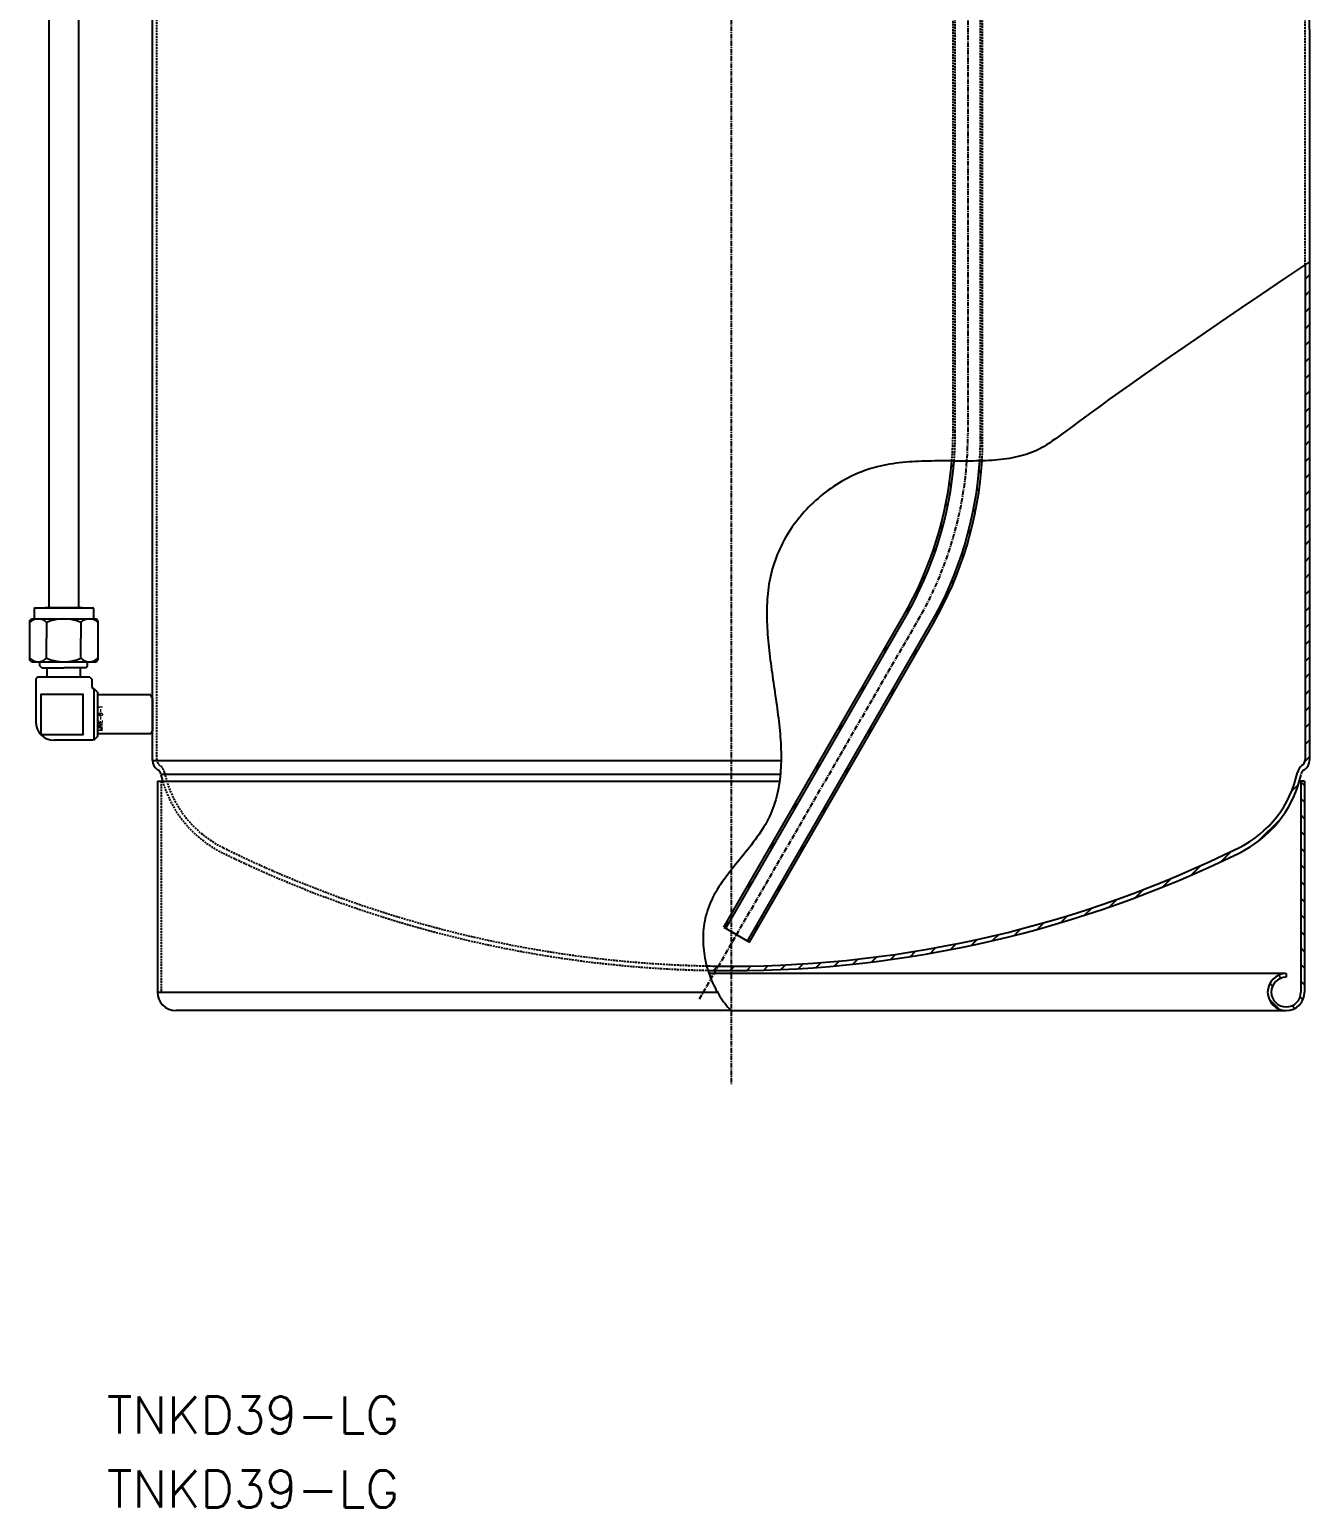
# Model space of a CAD drawing. Extents: x -190 to 176, y -982 to 176.
# Drawn here: x -189.5 to 156.3, y -982.2 to -583 of the extents above; entities that cross this region are included whole.
import ezdxf

# ---------------------------------------------------------------- set-up
doc = ezdxf.new("R2010")
doc.units = 0
doc.linetypes.add('CENTER', pattern=[2, 1.25, -0.25, 0.25, -0.25])
doc.linetypes.add('DASHED', pattern=[0.75, 0.5, -0.25])
doc.layers.get('0').update_dxf_attribs({"linetype": 'CONTINUOUS'})
doc.layers.add('CENTER', color=1, linetype='CENTER')
doc.styles.get("Standard").update_dxf_attribs({"font": 'txt.shx', "bigfont": 'bigfont.shx'})

# ---------------------------------------------------------------- blocks, each defined once
blk = doc.blocks.new('*U2')
at = {"color": 7, "linetype": 'CONTINUOUS'}
blk.add_text('MWE-8-1', height=1, rotation=90, dxfattribs=at).set_placement((-169.83, -772.4))
blk = doc.blocks.new('*X3')
at = {"color": 0, "linetype": 'CONTINUOUS'}
for p, q in [((155.1, -650.41), (156.3, -649.21)), ((155.1, -654.9), (156.3, -653.7)), ((155.1, -659.39), (156.3, -658.19)), ((155.1, -663.88), (156.3, -662.68)), ((155.1, -668.37), (156.3, -667.17)), ((155.1, -672.86), (156.3, -671.66)), ((155.1, -677.35), (156.3, -676.15)), ((155.1, -681.84), (156.3, -680.64)), ((155.1, -686.33), (156.3, -685.13)), ((155.1, -690.82), (156.3, -689.62)), ((155.1, -695.31), (156.3, -694.11)), ((155.1, -699.8), (156.3, -698.6)), ((155.1, -704.29), (156.3, -703.09)), ((155.1, -708.78), (156.3, -707.58)), ((155.1, -713.27), (156.3, -712.07)), ((155.1, -717.76), (156.3, -716.56)), ((155.1, -722.25), (156.3, -721.05)), ((155.1, -726.74), (156.3, -725.54)), ((155.1, -731.23), (156.3, -730.03)), ((155.1, -735.72), (156.3, -734.52)), ((155.1, -740.21), (156.3, -739.01)), ((155.1, -744.7), (156.3, -743.5)), ((155.1, -749.19), (156.3, -747.99)), ((155.1, -753.68), (156.3, -752.48)), ((155.1, -758.17), (156.3, -756.97)), ((155.1, -762.66), (156.3, -761.46)), ((155.1, -767.15), (156.3, -765.95)), ((155.1, -771.64), (156.3, -770.44)), ((155.1, -776.13), (156.3, -774.93)), ((155.04, -780.68), (156.3, -779.42)), ((151.49, -788.72), (153.31, -786.91)), ((142.44, -802.26), (148.44, -796.27)), ((132.47, -807.74), (135.25, -804.96)), ((124.3, -811.43), (126.84, -808.88)), ((116.59, -814.64), (118.94, -812.29)), ((102.25, -820.01), (104.32, -817.93)), ((109.26, -817.48), (111.46, -815.28)), ((89.01, -824.26), (90.89, -822.39)), ((95.51, -822.25), (97.48, -820.29)), ((76.63, -827.66), (78.35, -825.94)), ((82.73, -826.05), (84.52, -824.26)), ((59.3, -831.52), (60.85, -829.97)), ((64.93, -830.38), (66.53, -828.78)), ((70.7, -829.1), (72.36, -827.44)), ((32.91, -835.46), (34.27, -834.1)), ((37.98, -834.88), (39.37, -833.49)), ((43.14, -834.21), (44.57, -832.78)), ((48.41, -833.43), (49.88, -831.96)), ((53.8, -832.54), (55.3, -831.03)), ((0, -836.94), (0.94, -836)), ((4.26, -837.17), (5.48, -835.95)), ((8.85, -837.07), (10.08, -835.84)), ((13.5, -836.91), (14.76, -835.65)), ((18.23, -836.67), (19.52, -835.39)), ((23.04, -836.35), (24.35, -835.04)), ((27.93, -835.95), (29.26, -834.62))]:
    blk.add_line(p, q, dxfattribs=at)
blk = doc.blocks.new('*X4')
at = {"color": 0, "linetype": 'CONTINUOUS'}
for p, q in [((-4.71, -837.16), (-3.53, -835.98)), ((-0.26, -837.2), (0, -836.94))]:
    blk.add_line(p, q, dxfattribs=at)
blk = doc.blocks.new('*X5')
at = {"color": 0, "linetype": 'CONTINUOUS'}
for p, q in [((155, -787.18), (154, -786.18)), ((155, -791.67), (154, -790.67)), ((155, -796.16), (154, -795.16)), ((155, -800.65), (154, -799.65)), ((155, -805.14), (154, -804.14)), ((155, -809.63), (154, -808.63)), ((155, -814.12), (154, -813.12)), ((155, -818.61), (154, -817.61)), ((155, -823.1), (154, -822.1)), ((155, -827.59), (154, -826.59)), ((155, -832.08), (154, -831.08)), ((155, -836.57), (154, -835.57)), ((146.34, -841.38), (145.59, -840.63)), ((148.68, -839.23), (147.91, -838.46)), ((155, -841.06), (154, -840.06)), ((148.09, -847.62), (145.38, -844.91)), ((154.54, -845.09), (153.77, -844.32)), ((152.37, -847.41), (151.62, -846.66))]:
    blk.add_line(p, q, dxfattribs=at)
blk = doc.blocks.new('*X6')
at = {"color": 0, "linetype": 'CONTINUOUS'}
for p, q in [((59.53, -701.08), (60.21, -700.4)), ((66.97, -702.62), (67.64, -701.94)), ((58.9, -706.2), (59.62, -705.47)), ((66.36, -707.71), (67.09, -706.99)), ((57.92, -711.67), (58.71, -710.88)), ((65.42, -713.15), (66.21, -712.36)), ((56.51, -717.57), (57.38, -716.69)), ((64.06, -719), (64.92, -718.13)), ((54.51, -724.06), (55.5, -723.07)), ((62.12, -725.43), (63.1, -724.45)), ((51.63, -731.43), (52.8, -730.26)), ((59.34, -732.7), (60.49, -731.55)), ((47.18, -740.37), (48.7, -738.85)), ((55.08, -741.45), (56.56, -739.97)), ((41.06, -750.98), (42.7, -749.34)), ((49.01, -752.01), (50.65, -750.37)), ((34.93, -761.6), (36.57, -759.96)), ((42.88, -762.63), (44.52, -760.99)), ((28.79, -772.23), (30.43, -770.59)), ((36.74, -773.26), (38.38, -771.62)), ((22.66, -782.85), (24.3, -781.21)), ((30.61, -783.88), (32.25, -782.24)), ((16.53, -793.47), (18.17, -791.83)), ((24.48, -794.5), (26.12, -792.86)), ((10.39, -804.1), (12.03, -802.46)), ((18.34, -805.13), (19.98, -803.49)), ((4.26, -814.72), (5.9, -813.08)), ((12.21, -815.75), (13.85, -814.11)), ((-1.87, -825.34), (-0.24, -823.71)), ((6.08, -826.37), (7.71, -824.74))]:
    blk.add_line(p, q, dxfattribs=at)

msp = doc.modelspace()

# ---------------------------------------------------------------- linework, layer by layer
at = {"color": 3, "linetype": 'DASHED'}
for p, q in [((60, -691.38), (60, -249.5)), ((60.6, -691.54), (60.6, -249.5)), ((67.4, -693.36), (67.4, -249.5)), ((68, -693.52), (68, -249.5)), ((-155.1, -780.2), (-155.1, -313.6)), ((155.1, -646.56), (155.1, -313.6)), ((-154, -786), (-154, -843))]:
    msp.add_line(p, q, dxfattribs=at)
at = {"color": 7, "linetype": 'CONTINUOUS'}
for p, q in [((-156.3, -780.4), (-156.3, -313.4)), ((156.3, -582.99), (156.3, -313.4)), ((-184.3, -358.8), (-184.3, -739.17)), ((-176.3, -358.8), (-176.3, -739.17)), ((156.3, -582.99), (156.3, -780.4)), ((155.1, -646.56), (155.1, -780.2)), ((-189.54, -742.67), (-189.04, -742.17)), ((-189.04, -742.17), (-171.56, -742.17)), ((-188.3, -739.27), (-188.2, -739.17)), ((-188.3, -739.27), (-188.3, -742.17)), ((-188.2, -739.17), (-172.4, -739.17)), ((-175.3, -739.17), (-185.3, -739.17)), ((-172.3, -739.27), (-172.4, -739.17)), ((-172.3, -739.27), (-172.3, -742.17)), ((-171.06, -742.67), (-171.56, -742.17)), ((-1.96, -825.5), (46.6, -741.38)), ((-1.44, -825.8), (47.2, -741.54)), ((-189.54, -742.67), (-189.54, -753.27)), ((-184.92, -743.18), (-184.92, -747.42)), ((-175.68, -743.18), (-175.68, -747.42)), ((-175.68, -743.18), (-175.68, -747.42)), ((-171.06, -742.67), (-171.06, -753.27)), ((4.44, -829.2), (54, -743.36)), ((4.96, -829.5), (54.6, -743.52)), ((-184.92, -752.76), (-184.92, -747.42)), ((-175.68, -752.76), (-175.68, -747.42)), ((-189.04, -753.77), (-189.54, -753.27)), ((-189.04, -753.77), (-171.56, -753.77)), ((-186.73, -754.89), (-186.73, -753.77)), ((-173.87, -754.89), (-173.87, -753.77)), ((-171.56, -753.77), (-171.06, -753.27)), ((-187.38, -757.97), (-187.88, -758.47)), ((-187.88, -758.47), (-187.88, -769.97)), ((-173.22, -757.97), (-187.38, -757.97)), ((-186.23, -755.39), (-186.73, -754.89)), ((-186.23, -755.39), (-180.3, -755.39)), ((-184.8, -757.97), (-184.8, -755.39)), ((-174.37, -755.39), (-180.3, -755.39)), ((-175.8, -757.97), (-175.8, -755.39)), ((-174.37, -755.39), (-173.87, -754.89)), ((-173.22, -757.97), (-172.72, -758.47)), ((-172.72, -758.47), (-172.72, -760.47)), ((-172.18, -760.97), (-172.22, -760.97)), ((-172.18, -760.97), (-172.18, -774.97)), ((-172.18, -760.97), (-171.18, -761.97)), ((-171.18, -761.97), (-171.18, -773.97)), ((-171.18, -762.47), (-171.18, -773.47)), ((-156.8, -762.72), (-171.18, -762.72)), ((-156.3, -763.72), (-156.8, -762.72)), ((-156.3, -763.72), (-156.3, -772.22)), ((-171.18, -773.97), (-172.18, -774.97)), ((-172.18, -774.97), (-171.18, -773.97)), ((-156.8, -773.22), (-171.18, -773.22)), ((-156.3, -772.22), (-156.8, -773.22)), ((-172.31, -774.97), (-182.88, -774.97)), ((-156.3, -780.4), (0, -780.4)), ((0, -780.4), (13.52, -780.4)), ((-155, -786), (-155, -843)), ((-155, -786), (-154, -786)), ((-154.05, -784.17), (0, -784.17)), ((-154, -786), (0, -786)), ((0, -784.17), (13.33, -784.17)), ((0, -786), (13.12, -786)), ((155, -786), (153.58, -786)), ((154, -786), (154, -843)), ((155, -786), (155, -843)), ((-1.96, -825.5), (4.96, -829.5)), ((0, -838), (-5.95, -838)), ((149.8, -838), (0, -838)), ((150, -838), (150, -839)), ((-155, -843), (-3.68, -843)), ((0, -848), (-150, -848)), ((0, -848), (150, -848))]:
    msp.add_line(p, q, dxfattribs=at)
msp.add_lwpolyline([(-186.42, -773.5), (-186.42, -762.5), (-175.17, -762.5), (-175.17, -773.5)], close=True, dxfattribs=at)
at = {"color": 7}
msp.add_polyline3d([(156.3, -645.76, 0), (149.6, -650.24, 0), (143.36, -654.43, 0), (137.56, -658.35, 0), (132.18, -662.01, 0), (127.2, -665.41, 0), (122.61, -668.57, 0), (118.38, -671.49, 0), (114.5, -674.19, 0), (110.96, -676.68, 0), (107.73, -678.97, 0), (104.79, -681.05, 0), (102.13, -682.96, 0), (99.73, -684.7, 0), (97.57, -686.26, 0), (95.64, -687.68, 0), (93.9, -688.95, 0), (92.36, -690.09, 0), (90.98, -691.11, 0), (89.76, -692.01, 0), (88.67, -692.81, 0), (87.69, -693.51, 0), (86.81, -694.13, 0), (86.02, -694.68, 0), (85.28, -695.16, 0), (84.58, -695.59, 0), (83.91, -695.98, 0), (83.25, -696.33, 0), (82.57, -696.66, 0), (81.89, -696.96, 0), (81.2, -697.25, 0), (80.49, -697.51, 0), (79.78, -697.75, 0), (79.05, -697.97, 0), (78.32, -698.17, 0), (77.57, -698.36, 0), (76.82, -698.53, 0), (76.05, -698.68, 0), (75.28, -698.82, 0), (74.5, -698.94, 0), (73.72, -699.05, 0), (72.92, -699.14, 0), (72.12, -699.23, 0), (71.31, -699.3, 0), (70.5, -699.36, 0), (69.68, -699.41, 0), (68.85, -699.45, 0), (68.02, -699.48, 0), (67.18, -699.51, 0), (66.33, -699.53, 0), (65.49, -699.54, 0), (64.63, -699.55, 0), (63.78, -699.55, 0), (62.92, -699.55, 0), (62.06, -699.55, 0), (61.19, -699.55, 0), (60.32, -699.54, 0), (59.45, -699.53, 0), (58.57, -699.53, 0), (57.7, -699.52, 0), (56.82, -699.52, 0), (55.94, -699.52, 0), (55.07, -699.53, 0), (54.19, -699.54, 0), (53.31, -699.55, 0), (52.43, -699.57, 0), (51.55, -699.6, 0), (50.67, -699.63, 0), (49.79, -699.67, 0), (48.92, -699.72, 0), (48.04, -699.78, 0), (47.17, -699.86, 0), (46.3, -699.94, 0), (45.43, -700.03, 0), (44.57, -700.14, 0), (43.71, -700.27, 0), (42.85, -700.4, 0), (42, -700.56, 0), (41.15, -700.73, 0), (40.3, -700.91, 0), (39.46, -701.12, 0), (38.63, -701.34, 0), (37.8, -701.58, 0), (36.97, -701.85, 0), (36.16, -702.13, 0), (35.35, -702.43, 0), (34.54, -702.75, 0), (33.75, -703.09, 0), (32.96, -703.45, 0), (32.17, -703.83, 0), (31.4, -704.22, 0), (30.64, -704.63, 0), (29.88, -705.06, 0), (29.13, -705.5, 0), (28.39, -705.97, 0), (27.66, -706.44, 0), (26.95, -706.93, 0), (26.24, -707.44, 0), (25.54, -707.97, 0), (24.85, -708.5, 0), (24.18, -709.05, 0), (23.51, -709.62, 0), (22.86, -710.2, 0), (22.22, -710.79, 0), (21.6, -711.39, 0), (20.98, -712.01, 0), (20.38, -712.64, 0), (19.79, -713.28, 0), (19.22, -713.93, 0), (18.66, -714.59, 0), (18.11, -715.27, 0), (17.58, -715.95, 0), (17.07, -716.64, 0), (16.57, -717.35, 0), (16.08, -718.06, 0), (15.62, -718.78, 0), (15.17, -719.5, 0), (14.73, -720.24, 0), (14.31, -720.99, 0), (13.91, -721.74, 0), (13.53, -722.5, 0), (13.17, -723.26, 0), (12.82, -724.03, 0), (12.49, -724.81, 0), (12.18, -725.59, 0), (11.89, -726.38, 0), (11.62, -727.17, 0), (11.37, -727.97, 0), (11.14, -728.77, 0), (10.93, -729.58, 0), (10.74, -730.39, 0), (10.56, -731.2, 0), (10.4, -732.02, 0), (10.26, -732.84, 0), (10.14, -733.66, 0), (10.03, -734.49, 0), (9.93, -735.32, 0), (9.85, -736.16, 0), (9.79, -736.99, 0), (9.74, -737.84, 0), (9.7, -738.68, 0), (9.68, -739.52, 0), (9.66, -740.37, 0), (9.66, -741.22, 0), (9.67, -742.08, 0), (9.7, -742.93, 0), (9.73, -743.79, 0), (9.77, -744.65, 0), (9.82, -745.51, 0), (9.88, -746.37, 0), (9.94, -747.23, 0), (10.02, -748.1, 0), (10.1, -748.97, 0), (10.19, -749.83, 0), (10.29, -750.7, 0), (10.39, -751.57, 0), (10.49, -752.44, 0), (10.6, -753.31, 0), (10.72, -754.18, 0), (10.83, -755.05, 0), (10.96, -755.93, 0), (11.08, -756.8, 0), (11.2, -757.67, 0), (11.33, -758.54, 0), (11.46, -759.41, 0), (11.59, -760.28, 0), (11.72, -761.15, 0), (11.85, -762.02, 0), (11.97, -762.89, 0), (12.1, -763.76, 0), (12.22, -764.63, 0), (12.35, -765.49, 0), (12.46, -766.36, 0), (12.58, -767.22, 0), (12.69, -768.08, 0), (12.8, -768.94, 0), (12.9, -769.8, 0), (12.99, -770.66, 0), (13.08, -771.51, 0), (13.16, -772.36, 0), (13.24, -773.21, 0), (13.31, -774.06, 0), (13.37, -774.9, 0), (13.42, -775.74, 0), (13.46, -776.58, 0), (13.49, -777.42, 0), (13.52, -778.25, 0), (13.53, -779.08, 0), (13.53, -779.91, 0), (13.52, -780.73, 0), (13.49, -781.55, 0), (13.46, -782.36, 0), (13.41, -783.17, 0), (13.35, -783.98, 0), (13.27, -784.78, 0), (13.18, -785.58, 0), (13.07, -786.38, 0), (12.95, -787.17, 0), (12.81, -787.95, 0), (12.65, -788.74, 0), (12.48, -789.51, 0), (12.29, -790.28, 0), (12.08, -791.05, 0), (11.85, -791.81, 0), (11.6, -792.56, 0), (11.33, -793.31, 0), (11.04, -794.06, 0), (10.73, -794.79, 0), (10.4, -795.53, 0), (10.05, -796.25, 0), (9.68, -796.97, 0), (9.28, -797.69, 0), (8.86, -798.39, 0), (8.43, -799.1, 0), (7.98, -799.79, 0), (7.51, -800.49, 0), (7.02, -801.18, 0), (6.53, -801.86, 0), (6.02, -802.54, 0), (5.51, -803.22, 0), (4.98, -803.9, 0), (4.45, -804.57, 0), (3.91, -805.24, 0), (3.37, -805.91, 0), (2.83, -806.58, 0), (2.29, -807.24, 0), (1.75, -807.91, 0), (1.21, -808.57, 0), (0.67, -809.24, 0), (0.14, -809.9, 0), (-0.38, -810.57, 0), (-0.89, -811.24, 0), (-1.4, -811.91, 0), (-1.89, -812.58, 0), (-2.37, -813.25, 0), (-2.83, -813.92, 0), (-3.28, -814.6, 0), (-3.71, -815.28, 0), (-4.12, -815.97, 0), (-4.51, -816.65, 0), (-4.88, -817.35, 0), (-5.22, -818.04, 0), (-5.54, -818.75, 0), (-5.84, -819.45, 0), (-6.11, -820.16, 0), (-6.35, -820.88, 0), (-6.57, -821.59, 0), (-6.77, -822.31, 0), (-6.95, -823.04, 0), (-7.1, -823.76, 0), (-7.23, -824.49, 0), (-7.33, -825.21, 0), (-7.42, -825.94, 0), (-7.49, -826.66, 0), (-7.53, -827.39, 0), (-7.55, -828.11, 0), (-7.56, -828.84, 0), (-7.54, -829.56, 0), (-7.51, -830.28, 0), (-7.46, -830.99, 0), (-7.38, -831.71, 0), (-7.29, -832.41, 0), (-7.19, -833.12, 0), (-7.06, -833.82, 0), (-6.92, -834.51, 0), (-6.77, -835.2, 0), (-6.59, -835.89, 0), (-6.41, -836.56, 0), (-6.2, -837.23, 0), (-5.98, -837.89, 0), (-5.75, -838.55, 0), (-5.5, -839.19, 0), (-5.24, -839.83, 0), (-4.97, -840.46, 0), (-4.69, -841.08, 0), (-4.39, -841.68, 0), (-4.08, -842.28, 0), (-3.76, -842.86, 0), (-3.42, -843.44, 0), (-3.08, -844, 0), (-2.73, -844.55, 0), (-2.36, -845.08, 0), (-1.99, -845.61, 0), (-1.61, -846.12, 0), (-1.22, -846.61, 0), (-0.82, -847.09, 0), (-0.41, -847.55, 0), (0, -848, 0)], dxfattribs=at)
at = {"color": 3, "linetype": 'DASHED'}
for centre, radius, start, end in [((-40, -691.38), 100, 355.3213, 0), ((-39.4, -691.54), 100, 355.4112, 0), ((-32.6, -693.36), 100, 356.4766, 0), ((-32, -693.52), 100, 356.5794, 0), ((-153.1, -780.2), 2, 180, 234.5495), ((-156, -784.27), 3, 12.0717, 54.5495), ((-123.54, -777.37), 31.26, 196.034, 243.9531), ((-124.12, -777.46), 29.6, 192.0717, 243.7467), ((0, -524.6), 312.6, 243.9531, 268.8578), ((0, -525.8), 310.2, 243.7467, 268.7842)]:
    msp.add_arc(centre, radius, start, end, dxfattribs=at)
at = {"color": 7, "linetype": 'CONTINUOUS'}
for centre, radius, start, end in [((-40, -691.38), 100, 330, 355.3213), ((-39.4, -691.54), 100, 330, 355.4112), ((-32.6, -693.36), 100, 330, 356.4766), ((-32, -693.52), 100, 330, 356.5794), ((-187.23, -745.31), 3.15, 42.754, 137.246), ((-180.3, -753.23), 11.07, 65.3297, 114.6703), ((-173.37, -745.31), 3.15, 42.754, 137.246), ((-187.23, -750.62), 3.15, 222.754, 317.246), ((-180.3, -742.7), 11.07, 245.3297, 294.6703), ((-173.37, -750.62), 3.15, 222.754, 317.246), ((-172.22, -760.47), 0.5, 180, 270), ((-182.88, -769.97), 5, 180, 270), ((-153.3, -780.4), 3, 180, 237.3164), ((156, -784.27), 3, 125.4505, 167.9283), ((153.1, -780.2), 2, 305.4505, 0), ((153.3, -780.4), 3, 302.6836, 0), ((-156, -784.61), 2, 12.5773, 57.3164), ((-123.54, -777.37), 31.26, 192.5773, 196.034), ((124.12, -777.46), 29.6, 296.2533, 347.9283), ((123.54, -777.37), 31.26, 296.0469, 345.486), ((123.54, -777.37), 31.26, 345.486, 347.4227), ((156, -784.61), 2, 122.6836, 167.4227), ((0, -525.8), 310.2, 270, 296.2533), ((0, -524.6), 312.6, 270, 296.0469), ((0, -525.8), 310.2, 268.7842, 270), ((0, -524.6), 312.6, 268.8578, 270), ((150, -843), 5, 90, 0), ((150, -843), 4, 90, 0), ((-150, -843), 5, 180, 270)]:
    msp.add_arc(centre, radius, start, end, dxfattribs=at)
at = {"layer": 'CENTER', "color": 1, "linetype": 'CENTER'}
for p, q in [((0, -202.16), (0, -868)), ((64, -214.5), (64, -692.45)), ((-8.5, -844.82), (50.6, -742.45))]:
    msp.add_line(p, q, dxfattribs=at)
msp.add_arc((-36, -692.45), 100, 330, 0, dxfattribs=at)

# ---------------------------------------------------------------- block references
at = {"color": 7, "linetype": 'CONTINUOUS'}
for name in ['*X3', '*X6', '*U2', '*X5', '*X4']:
    msp.add_blockref(name, (0, 0), dxfattribs=at)

# ---------------------------------------------------------------- texts
for p in [(-168.62, -962.21), (-168.62, -982.21)]:
    msp.add_text('TNKD39-LG', height=10, dxfattribs=at).set_placement(p)

doc.saveas('drawing.dxf')
